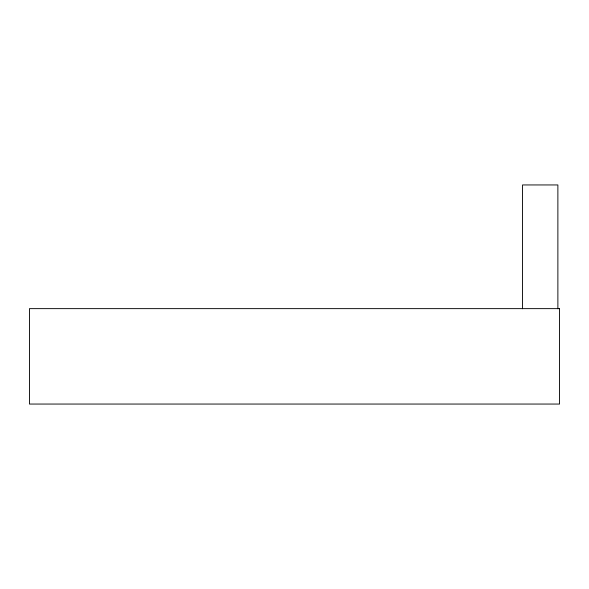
<?xml version="1.0" encoding="UTF-8"?>
<svg xmlns="http://www.w3.org/2000/svg" width="589" height="589" viewBox="0 0 589 589"><rect width="100%" height="100%" fill="white"/><g stroke="black" fill="none" stroke-linecap="round" stroke-linejoin="round"><path stroke-width="0.88" d="M557.879 308.761L557.879 184.946L522.539 184.946L522.539 308.761M559.55 308.636L29.45 308.636L29.45 404.054L559.55 404.054L559.55 308.636"/></g></svg>
